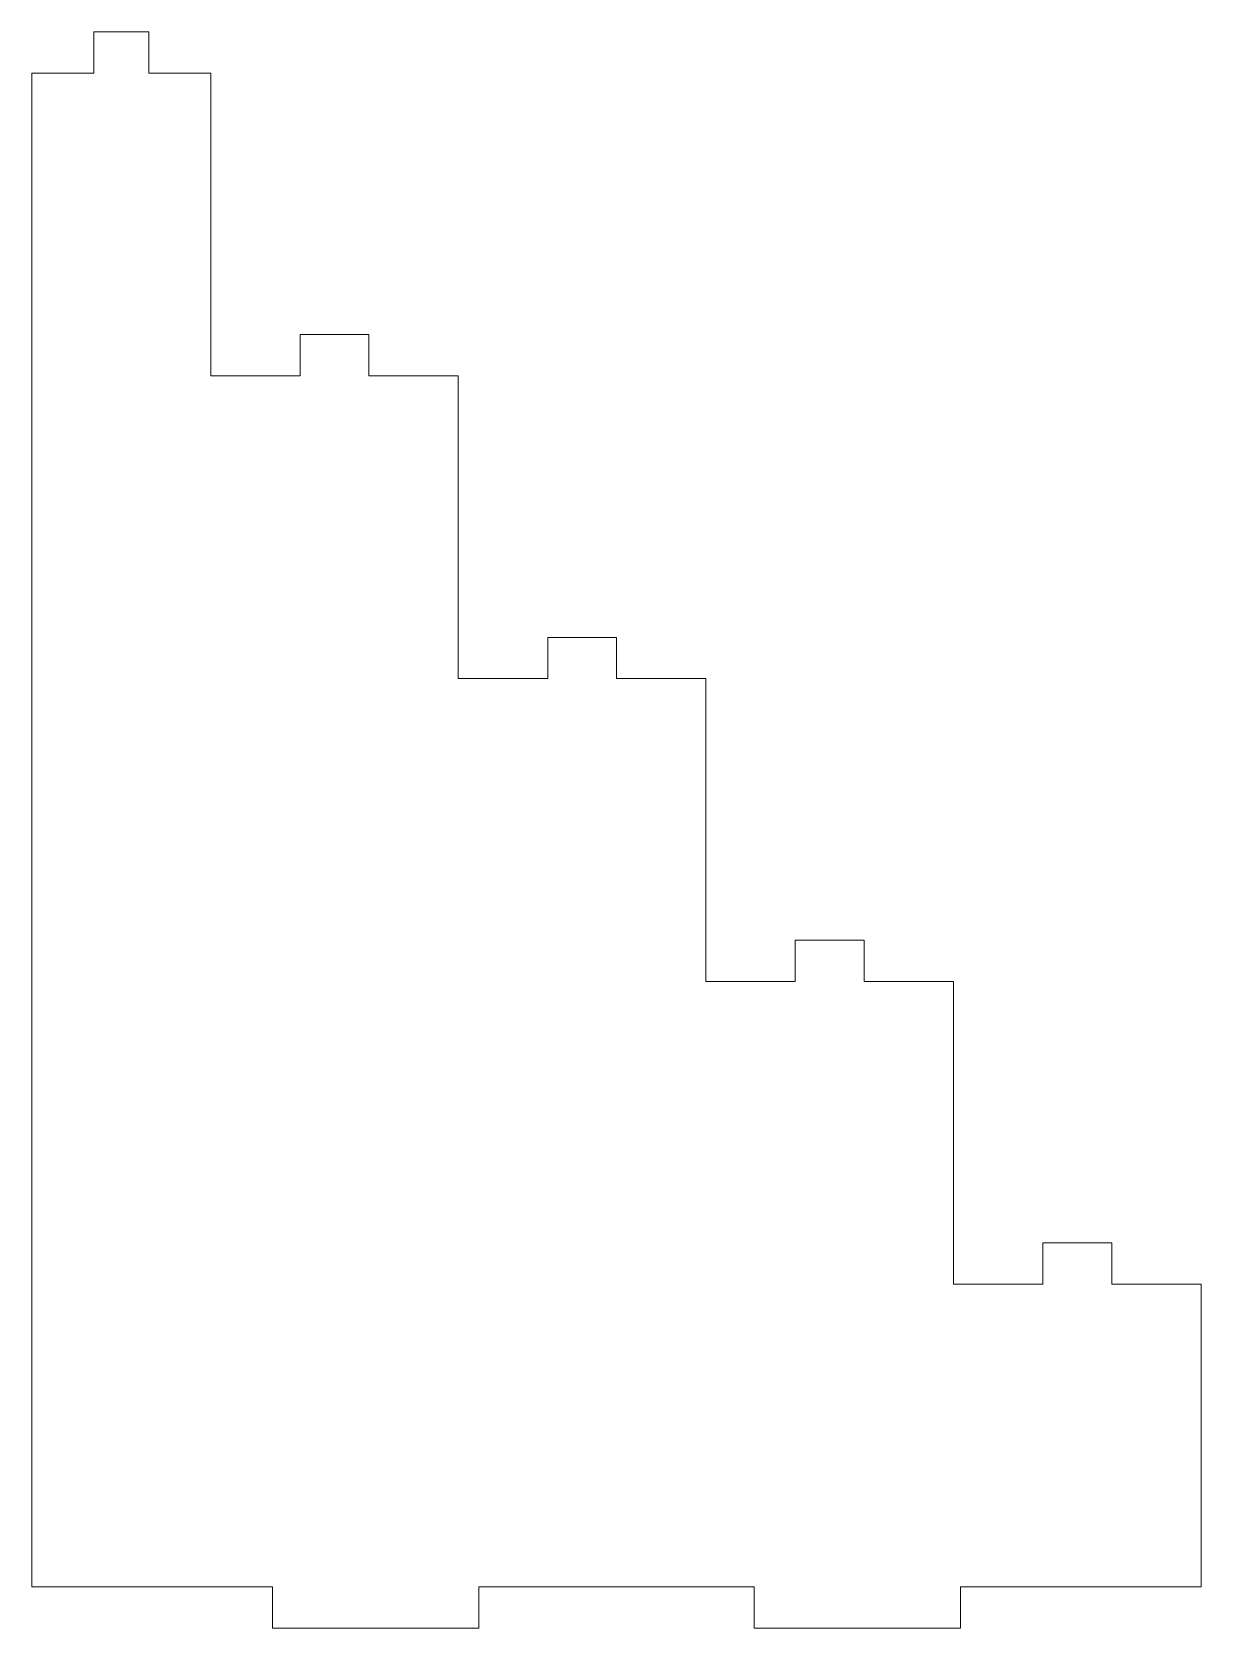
# Model space of a CAD drawing. Header units: millimetres. Extents: x 0 to 170, y -6 to 226.
import ezdxf

# ---------------------------------------------------------------- set-up
doc = ezdxf.new("R2010")
doc.units = ezdxf.units.MM

msp = doc.modelspace()

# ---------------------------------------------------------------- linework, layer by layer
at = {"color": 7, "linetype": 'Continuous', "lineweight": 15}
for p, q in [((9, 226), (17, 226)), ((9, 226), (9, 220)), ((17, 226), (17, 220)), ((0, 220), (0, 0)), ((9, 220), (0, 220)), ((26, 220), (17, 220)), ((26, 176), (26, 220)), ((39, 182), (39, 176)), ((39, 182), (49, 182)), ((49, 182), (49, 176)), ((39, 176), (26, 176)), ((62, 176), (49, 176)), ((62, 132), (62, 176)), ((75, 138), (75, 132)), ((75, 138), (85, 138)), ((85, 138), (85, 132)), ((75, 132), (62, 132)), ((98, 132), (85, 132)), ((98, 88), (98, 132)), ((111, 94), (111, 88)), ((111, 94), (121, 94)), ((121, 94), (121, 88)), ((111, 88), (98, 88)), ((134, 88), (121, 88)), ((134, 44), (134, 88)), ((147, 50), (147, 44)), ((147, 50), (157, 50)), ((157, 50), (157, 44)), ((147, 44), (134, 44)), ((170, 44), (157, 44)), ((170, 0), (170, 44)), ((0, 0), (35, 0)), ((35, -6), (35, 0)), ((65, 0), (105, 0)), ((65, -6), (65, 0)), ((105, -6), (105, 0)), ((135, 0), (170, 0)), ((135, -6), (135, 0)), ((65, -6), (35, -6)), ((135, -6), (105, -6))]:
    msp.add_line(p, q, dxfattribs=at)

doc.saveas('drawing.dxf')
